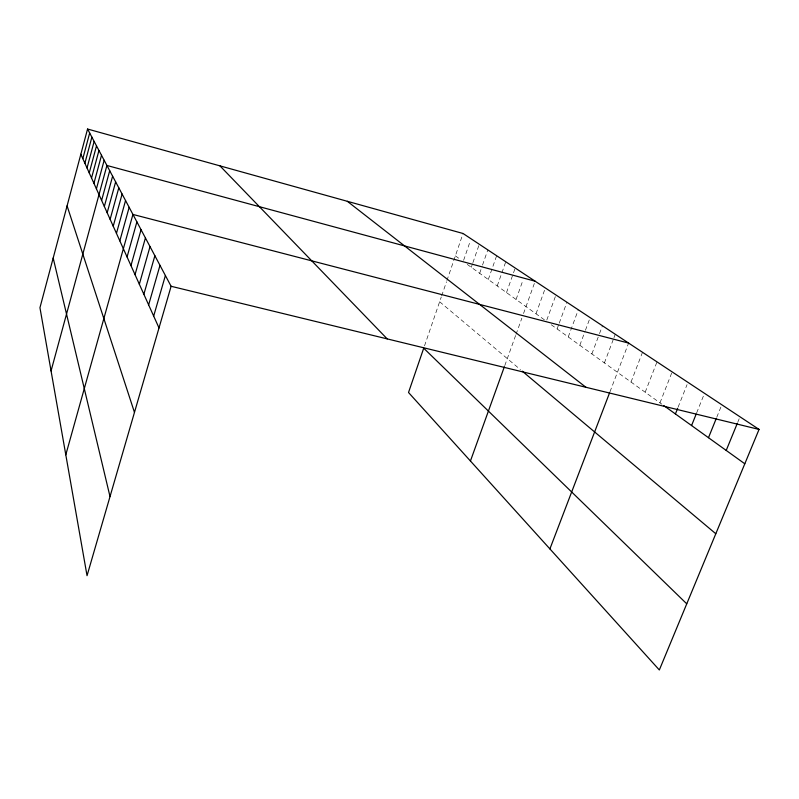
<?xml version="1.0" encoding="UTF-8"?>
<svg xmlns="http://www.w3.org/2000/svg" width="799" height="799" viewBox="0 0 799 799"><rect width="100%" height="100%" fill="white"/><g stroke="black" fill="none" stroke-linecap="round" stroke-linejoin="round"><path stroke-width="0.6" stroke-dasharray="4 3" d="M424.509 345.877L441.248 297.048M441.657 295.87L446.501 281.757M446.901 280.579L463.05 233.498M463.6 260.364L470.261 241.058M471.3 267.305L472.499 263.85M472.898 262.691L479.29 244.244M479.66 273.308L482.107 266.287M482.516 265.118L487.819 249.897M488.299 279.52L496.648 255.73M497.238 285.942L505.767 261.772M506.496 292.594L515.215 268.025M516.074 299.475L522.975 280.179M504.778 365.592L515.615 335.49M516.034 334.332L521.857 318.162M523.515 313.538L535.15 281.218M535.999 313.787L545.357 287.97M546.776 320.089L555.525 296.119M557.103 328.948L558.811 324.304M559.23 323.146L566.91 302.242M568.249 336.958L578.306 309.792M579.834 345.278L584.988 331.455M585.417 330.297L590.151 317.622M591.869 353.927L599.07 334.781M599.5 333.652L602.456 325.772M604.394 362.926L613.532 338.836M613.962 337.687L615.27 334.252M609.977 391.8L628.603 343.081M631.02 382.052L642.506 352.279M645.183 392.229L656.998 361.867M659.974 402.846L672.139 371.895M678.101 407.18L687.06 384.619M696.648 412.883L703.579 395.615M716.763 417.268L720.908 407.051M737.697 422.411L739.524 417.927M455.38 255.87L459.295 258.676M467.255 264.399L544.479 319.88M551.24 324.734L661.902 404.234M439.64 301.752L520.459 369.647"/><path stroke-width="1.2" d="M87.56 129.029L39.95 307.705L87.041 575.679L171.106 286.282L87.56 129.029L463.05 233.498L759.05 429.423L659.335 669.971L408.519 392.499L423.71 348.204L686.75 603.824M82.826 158.651L89.678 133.014M84.884 163.226L91.875 137.138M87.021 167.97L94.142 141.423M89.238 172.894L96.509 145.867M91.535 178.007L98.956 150.482M93.932 183.321L101.513 155.286M96.419 188.844L104.16 160.269M51.056 370.926L106.926 165.473L535.15 281.218M101.623 200.399L109.713 170.716M104.339 206.452L112.619 176.189M107.176 212.754L115.645 181.892M110.132 219.326L118.801 187.835M113.228 226.197L122.107 194.047M116.454 233.368L125.553 200.539M119.83 240.869L129.158 207.331M65.798 454.801L132.934 214.442L628.603 343.081M127.071 256.958L136.899 221.892M130.956 265.598L141.053 229.722M135.041 274.666L145.428 237.952M139.336 284.214L150.022 246.601M143.86 294.272L154.876 255.73M148.634 304.878L159.99 265.348M153.678 316.084L165.393 275.515M470.441 461.003L504.359 366.761M549.902 548.913L609.537 392.938M675.415 413.942L677.662 408.309M691.574 425.547L696.189 414.042M708.483 437.702L716.304 418.406M726.211 450.436L737.237 423.53M171.106 286.282L759.05 429.423M663.829 405.622L744.798 463.79M347.315 201.298L585.917 387.265M522.256 371.165L715.804 533.752M219.925 165.852L387.215 338.896M80.839 154.237L159.011 327.94M67.086 205.872L134.472 412.404M53.183 258.037L110.012 496.588"/></g></svg>
